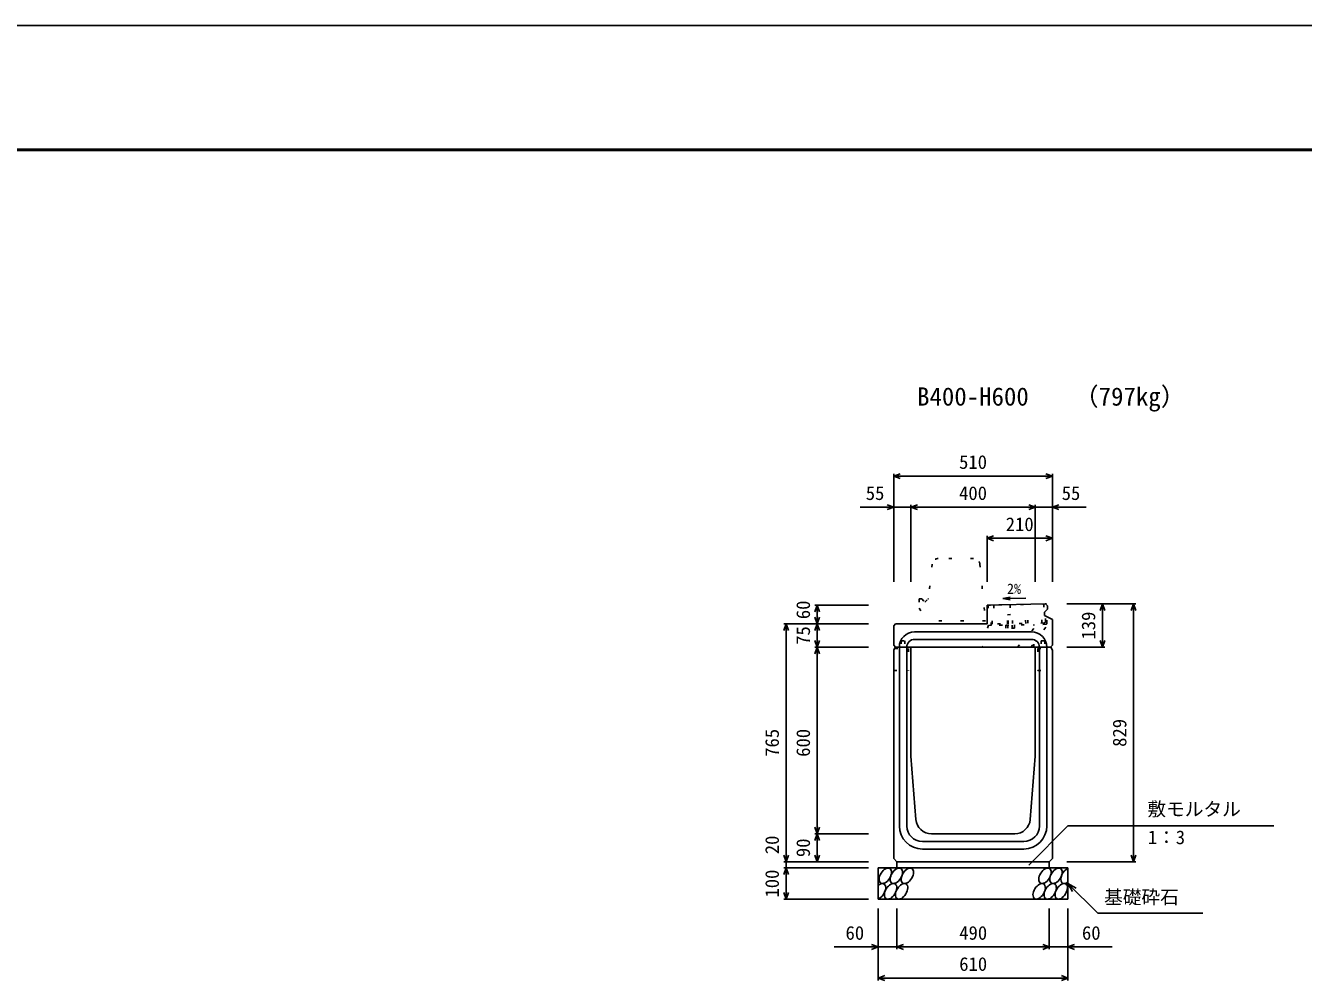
# Model space of a CAD drawing. Units: millimetres, scale not verified. Extents: x 4220 to 29420, y 5940 to 17820.
# Drawn here: x 22474 to 26582, y 14750 to 17820 of the extents above; entities that cross this region are included whole.
import ezdxf
from ezdxf.enums import TextEntityAlignment as Align

# ---------------------------------------------------------------- set-up
doc = ezdxf.new("R2010")
doc.units = ezdxf.units.MM
doc.header["$LTSCALE"] = 40
doc.linetypes.add('DOTTED', pattern=[1.75, 0.25, -1.5])
for name, color, linetype, lineweight in [('Defpoints_3', 5, 'Continuous', 25), ('DIM', 7, 'Continuous', 25), ('HATCH', 6, 'Continuous', 25), ('OUTLINE', 3, 'Continuous', 25), ('OUTLINE2', 4, 'Continuous', 25), ('TXT', 7, 'Continuous', 25), ('WAKU', 3, 'Continuous', 50)]:
    doc.layers.add(name, color=color, linetype=linetype, lineweight=lineweight)
doc.styles.add('ＭＳ ゴシック', font='')
doc.styles.get('ＭＳ ゴシック').set_extended_font_data('MS Gothic')

msp = doc.modelspace()

# ---------------------------------------------------------------- linework, layer by layer
at = {"layer": 'Defpoints_3'}
msp.add_line((29420, 17820), (12620, 17820), dxfattribs=at)
at = {"layer": 'DIM'}
for p, q in [((25265, 16371.46), (25286.14, 16379.16)), ((25265, 16378.96), (25265, 16031.46)), ((25775, 16371.46), (25265, 16371.46)), ((25286.14, 16363.77), (25265, 16371.46)), ((25753.86, 16379.16), (25775, 16371.46)), ((25775, 16371.46), (25753.86, 16363.77)), ((25775, 16378.96), (25775, 16031.46)), ((25156.62, 16271.46), (25265, 16271.46)), ((25243.86, 16279.16), (25265, 16271.46)), ((25265, 16271.46), (25243.86, 16263.77)), ((25320, 16271.46), (25265, 16271.46)), ((25320, 16271.46), (25341.14, 16279.16)), ((25320, 16278.96), (25320, 16031.46)), ((25320, 16271.46), (25720, 16271.46)), ((25341.14, 16263.77), (25320, 16271.46)), ((25698.86, 16279.16), (25720, 16271.46)), ((25720, 16271.46), (25698.86, 16263.77)), ((25720, 16278.96), (25720, 16031.46)), ((25720, 16271.46), (25775, 16271.46)), ((25796.14, 16279.16), (25775, 16271.46)), ((25883.38, 16271.46), (25775, 16271.46)), ((25775, 16271.46), (25796.14, 16263.77)), ((25586.14, 16179.16), (25565, 16171.46)), ((25565, 16178.96), (25565, 16031.46)), ((25565, 16171.46), (25775, 16171.46)), ((25565, 16171.46), (25586.14, 16163.77)), ((25753.86, 16179.16), (25775, 16171.46)), ((25775, 16171.46), (25753.86, 16163.77)), ((25011.3, 15935.32), (25019, 15956.46)), ((25011.5, 15956.46), (25184, 15956.46)), ((25019, 15956.46), (25019, 15896.46)), ((25019, 15956.46), (25026.7, 15935.32)), ((26043.5, 15960.46), (25821, 15960.46)), ((25928.3, 15939.32), (25936, 15960.46)), ((25936, 15960.46), (25936, 15821.46)), ((25936, 15960.46), (25943.7, 15939.32)), ((26028.3, 15939.32), (26036, 15960.46)), ((26036, 15960.46), (26036, 15131.46)), ((26036, 15960.46), (26043.7, 15939.32)), ((24919, 15896.46), (24911.3, 15875.32)), ((24911.5, 15896.46), (25184, 15896.46)), ((24919, 15896.46), (24919, 15131.46)), ((24926.7, 15875.32), (24919, 15896.46)), ((25019, 15896.46), (25011.3, 15917.61)), ((25011.3, 15875.32), (25019, 15896.46)), ((25026.7, 15917.61), (25019, 15896.46)), ((25019, 15821.46), (25019, 15896.46)), ((25019, 15896.46), (25026.7, 15875.32)), ((25011.3, 15842.61), (25019, 15821.46)), ((25011.3, 15800.32), (25019, 15821.46)), ((25011.5, 15821.46), (25184, 15821.46)), ((25019, 15821.46), (25026.7, 15842.61)), ((25019, 15821.46), (25019, 15221.46)), ((25019, 15821.46), (25026.7, 15800.32)), ((25943.5, 15821.46), (25821, 15821.46)), ((25928.3, 15842.61), (25936, 15821.46)), ((25936, 15821.46), (25943.7, 15842.61)), ((25019, 15221.46), (25011.3, 15242.61)), ((25026.7, 15242.61), (25019, 15221.46)), ((25698.77, 15120.65), (25825, 15246.89)), ((25825, 15246.89), (26486.46, 15246.89)), ((25011.3, 15200.32), (25019, 15221.46)), ((25011.5, 15221.46), (25184, 15221.46)), ((25019, 15221.46), (25019, 15131.46)), ((25019, 15221.46), (25026.7, 15200.32)), ((24919, 15131.46), (24911.3, 15152.61)), ((24911.5, 15131.46), (25184, 15131.46)), ((24926.7, 15152.61), (24919, 15131.46)), ((24919, 15131.46), (24919, 15111.46)), ((25019, 15131.46), (25011.3, 15152.61)), ((25026.7, 15152.61), (25019, 15131.46)), ((26043.5, 15131.46), (25821, 15131.46)), ((26028.3, 15152.61), (26036, 15131.46)), ((26036, 15131.46), (26043.7, 15152.61)), ((24919, 15111.46), (24911.3, 15090.32)), ((24911.5, 15111.46), (25184, 15111.46)), ((24919, 15111.46), (24919, 15011.46)), ((24926.7, 15090.32), (24919, 15111.46)), ((25825, 15061.46), (25920.76, 14965.71)), ((25825, 15061.46), (25850.98, 15046.46)), ((25825, 15061.46), (25840, 15035.48)), ((24919, 15011.46), (24911.3, 15032.61)), ((24911.5, 15011.46), (25184, 15011.46)), ((24926.7, 15032.61), (24919, 15011.46)), ((25215, 14750.1), (25215, 14981.46)), ((25275, 14850.1), (25275, 14981.46)), ((25765, 14850.1), (25765, 14981.46)), ((25825, 14750.1), (25825, 14981.46)), ((25920.76, 14965.71), (26258.31, 14965.71)), ((25215, 14857.6), (25073.21, 14857.6)), ((25193.86, 14865.29), (25215, 14857.6)), ((25215, 14857.6), (25193.86, 14849.9)), ((25215, 14857.6), (25275, 14857.6)), ((25275, 14857.6), (25296.14, 14865.29)), ((25275, 14857.6), (25765, 14857.6)), ((25296.14, 14849.9), (25275, 14857.6)), ((25743.86, 14865.29), (25765, 14857.6)), ((25765, 14857.6), (25743.86, 14849.9)), ((25825, 14857.6), (25765, 14857.6)), ((25846.14, 14865.29), (25825, 14857.6)), ((25825, 14857.6), (25966.79, 14857.6)), ((25825, 14857.6), (25846.14, 14849.9)), ((25215, 14757.6), (25236.14, 14765.29)), ((25215, 14757.6), (25236.14, 14765.29)), ((25215, 14757.6), (25825, 14757.6)), ((25236.14, 14749.9), (25215, 14757.6)), ((25215, 14757.6), (25825, 14757.6)), ((25236.14, 14749.9), (25215, 14757.6)), ((25803.86, 14765.29), (25825, 14757.6)), ((25803.86, 14765.29), (25825, 14757.6)), ((25825, 14757.6), (25803.86, 14749.9)), ((25825, 14757.6), (25803.86, 14749.9))]:
    msp.add_line(p, q, dxfattribs=at)
at = {"layer": 'HATCH', "linetype": 'DOTTED'}
for p, q in [((25576, 15956.69), (25568, 15956.52)), ((25568, 15956.52), (25569.34, 15891.53)), ((25752.46, 15960.32), (25576, 15956.69)), ((25578.35, 15891.22), (25577, 15956.71)), ((25581.25, 15895.78), (25580, 15956.77)), ((25587, 15956.91), (25588.25, 15895.92)), ((25633.24, 15896.85), (25631.99, 15957.84)), ((25638.98, 15957.98), (25640.24, 15897)), ((25689.23, 15898.01), (25687.97, 15958.99)), ((25696.23, 15898.15), (25694.97, 15959.14)), ((25741.22, 15899.08), (25739.96, 15960.07)), ((25746.96, 15960.21), (25748.22, 15899.22)), ((25751.46, 15960.3), (25755.96, 15960.4)), ((25752.63, 15903.81), (25751.46, 15960.3)), ((25757.25, 15897.91), (25755.96, 15960.4)), ((25748.22, 15899.22), (25578.26, 15895.72)), ((25630.28, 15925.8), (25646.27, 15926.13)), ((25630.87, 15896.8), (25630.28, 15925.8)), ((25646.87, 15897.13), (25646.27, 15926.13)), ((25569.34, 15891.53), (25578.34, 15891.72)), ((25754.31, 15894.85), (25578.35, 15891.22)), ((25625.11, 15892.18), (25652.82, 15892.76)), ((25625.32, 15882.19), (25625.11, 15892.18)), ((25653.03, 15882.76), (25625.32, 15882.19)), ((25632.04, 15892.33), (25632.24, 15882.33)), ((25645.89, 15892.61), (25646.1, 15882.61)), ((25652.82, 15892.76), (25653.03, 15882.76))]:
    msp.add_line(p, q, dxfattribs=at)
for centre, radius in [((25748.13, 15903.72), 4.5), ((25754.25, 15897.85), 3)]:
    msp.add_arc(centre, radius, 271.18119, 1.18119, dxfattribs=at)
at = {"layer": 'HATCH'}
for centre in [(25237.89, 15086.46), (25273.37, 15086.46), (25308.84, 15086.46), (25751.05, 15086.46), (25786.52, 15086.46), (25254.77, 15036.46), (25290.25, 15036.46), (25732.45, 15036.46), (25767.93, 15036.46), (25803.41, 15036.46)]:
    msp.add_ellipse(centre, major_axis=(14.54, 23.54), ratio=0.5792, dxfattribs=at)
for centre, start_param, end_param in [((25822, 15086.46), 0.6666252, 4.1103269), ((25219.3, 15036.46), 3.7419964, 7.318141)]:
    msp.add_ellipse(centre, major_axis=(14.54, 23.54), ratio=0.5792, start_param=start_param, end_param=end_param, dxfattribs=at)
at = {"layer": 'OUTLINE', "linetype": 'DOTTED'}
for p, q in [((25521.9, 16106.46), (25408.1, 16106.46)), ((25388.19, 16088.41), (25377, 15976.46)), ((25541.8, 16088.45), (25560, 15906.46)), ((25347, 15976.46), (25347, 15946.46)), ((25347, 15976.46), (25355, 15976.46)), ((25347, 15946.46), (25370, 15906.46)), ((25355, 15976.46), (25365, 15966.46)), ((25365, 15966.46), (25375, 15976.46)), ((25375, 15976.46), (25377, 15976.46)), ((25560, 15906.46), (25370, 15906.46))]:
    msp.add_line(p, q, dxfattribs=at)
at = {"layer": 'OUTLINE'}
for p, q in [((25753, 15960.34), (25565, 15956.46)), ((25565, 15956.46), (25565, 15896.46)), ((25750, 15933.46), (25759, 15943.46)), ((25753, 15960.34), (25759, 15954.46)), ((25759, 15954.46), (25759, 15943.46)), ((25265, 15890.46), (25271, 15896.46)), ((25271, 15896.46), (25565, 15896.46)), ((25750, 15933.46), (25750, 15923.46)), ((25750, 15923.46), (25775, 15910.46)), ((25775, 15827.46), (25775, 15910.46)), ((25265, 15827.46), (25265, 15890.46)), ((25271, 15821.46), (25265, 15827.46)), ((25265, 15811.46), (25270, 15821.46)), ((25270, 15821.46), (25770, 15821.46)), ((25320, 15821.46), (25320, 15471.46)), ((25720, 15821.46), (25720, 15471.46)), ((25769, 15821.46), (25775, 15827.46)), ((25775, 15811.46), (25770, 15821.46)), ((25265, 15141.46), (25265, 15811.46)), ((25775, 15141.46), (25775, 15811.46)), ((25320, 15471.46), (25336.32, 15267.48)), ((25720, 15471.46), (25703.68, 15267.48)), ((25386.16, 15221.46), (25653.84, 15221.46)), ((25265, 15141.46), (25275, 15131.46)), ((25765, 15131.46), (25275, 15131.46)), ((25275, 15131.46), (25275, 15111.46)), ((25765, 15131.46), (25775, 15141.46)), ((25765, 15131.46), (25765, 15111.46)), ((25215, 15111.46), (25825, 15111.46)), ((25215, 15011.46), (25215, 15111.46)), ((25825, 15011.46), (25825, 15111.46)), ((25215, 15011.46), (25825, 15011.46))]:
    msp.add_line(p, q, dxfattribs=at)
at = {"layer": 'OUTLINE', "linetype": 'DOTTED'}
for centre, start, end in [((25408.1, 16086.46), 90, 174.40835), ((25521.9, 16086.46), 4.08463, 90)]:
    msp.add_arc(centre, 20, start, end, dxfattribs=at)
at = {"layer": 'OUTLINE'}
for centre, start, end in [((25386.16, 15271.46), 184.57392, 270), ((25653.84, 15271.46), 270, 355.42608)]:
    msp.add_arc(centre, 50, start, end, dxfattribs=at)
at = {"layer": 'OUTLINE2', "linetype": 'DOTTED'}
for p, q in [((25663.11, 15821.46), (25751.47, 15922.7)), ((25705.65, 15821.46), (25773.37, 15911.31)), ((25569.33, 15892.04), (25550, 15821.46)), ((25715, 15821.46), (25715, 15894.04)), ((25267.75, 15816.96), (25312, 15816.96)), ((25289, 15841.96), (25301, 15841.96)), ((25289, 15841.96), (25289, 15816.96)), ((25301, 15841.96), (25301, 15816.96)), ((25312, 15816.96), (25312, 15746.46)), ((25728, 15816.96), (25728, 15746.46)), ((25728, 15816.96), (25772.25, 15816.96)), ((25739, 15841.96), (25751, 15841.96)), ((25739, 15841.96), (25739, 15816.96)), ((25751, 15841.96), (25751, 15816.96)), ((25265, 15746.46), (25312, 15746.46)), ((25728, 15746.46), (25775, 15746.46))]:
    msp.add_line(p, q, dxfattribs=at)
at = {"layer": 'OUTLINE2'}
for p, q in [((25332, 15870.46), (25708, 15870.46)), ((25283, 15821.46), (25283, 15246.46)), ((25307, 15821.46), (25307, 15246.46)), ((25332, 15846.46), (25708, 15846.46)), ((25733, 15821.46), (25733, 15246.46)), ((25757, 15821.46), (25757, 15246.46)), ((25357, 15196.46), (25683, 15196.46)), ((25357, 15172.46), (25683, 15172.46))]:
    msp.add_line(p, q, dxfattribs=at)
for centre, radius, start, end in [((25332, 15821.46), 49, 90, 180), ((25708, 15821.46), 49, 0, 90), ((25332, 15821.46), 25, 90, 180), ((25708, 15821.46), 25, 0, 90), ((25357, 15246.46), 74, 180, 270), ((25357, 15246.46), 50, 180, 270), ((25683, 15246.46), 50, 270, 0), ((25683, 15246.46), 74, 270, 0)]:
    msp.add_arc(centre, radius, start, end, dxfattribs=at)
at = {"layer": 'TXT'}
for q in [(25638.74, 15982.04), (25689.33, 15978.83), (25638.9, 15973.71)]:
    msp.add_line((25615.19, 15977.42), q, dxfattribs=at)
at = {"layer": 'WAKU'}
msp.add_line((29020, 17420), (13020, 17420), dxfattribs=at)

# ---------------------------------------------------------------- texts
at = {"layer": 'DIM', "style": 'ＭＳ ゴシック'}
for s, p in [('510', (25475, 16381.46)), ('55', (25175.16, 16281.46)), ('400', (25475, 16281.46)), ('55', (25804.84, 16281.46)), ('210', (25625, 16181.46)), ('敷モルタル', (26080.6, 15265.62)), ('1：3', (26081.6, 15174.93)), ('基礎砕石', (25941.32, 14982.88)), ('60', (25110, 14867.6)), ('490', (25475.53, 14867.6)), ('60', (25870, 14867.6)), ('610', (25475.53, 14767.6))]:
    msp.add_text(s, height=43.99, dxfattribs=at).set_placement(p, align=Align.BOTTOM_LEFT)
for s, p in [('60', (25009, 15911.46)), ('139', (25926, 15845.96)), ('75', (25009, 15828.96)), ('829', (26026, 15500.96)), ('765', (24909, 15468.96)), ('600', (25009, 15468.96)), ('20', (24909, 15155.78)), ('90', (25009, 15146.46)), ('100', (24909, 15016.46))]:
    msp.add_text(s, height=43.99, rotation=90, dxfattribs=at).set_placement(p, align=Align.BOTTOM_LEFT)
at = {"layer": 'TXT', "style": 'ＭＳ ゴシック'}
for s, height, p in [('B400-H600', 58.65, (25340, 16580.44)), ('（797kg）', 58.65, (25843.7, 16580.44)), ('2%', 32.99, (25629.14, 15982.9))]:
    msp.add_text(s, height=height, dxfattribs=at).set_placement(p, align=Align.BOTTOM_LEFT)

doc.saveas('drawing.dxf')
